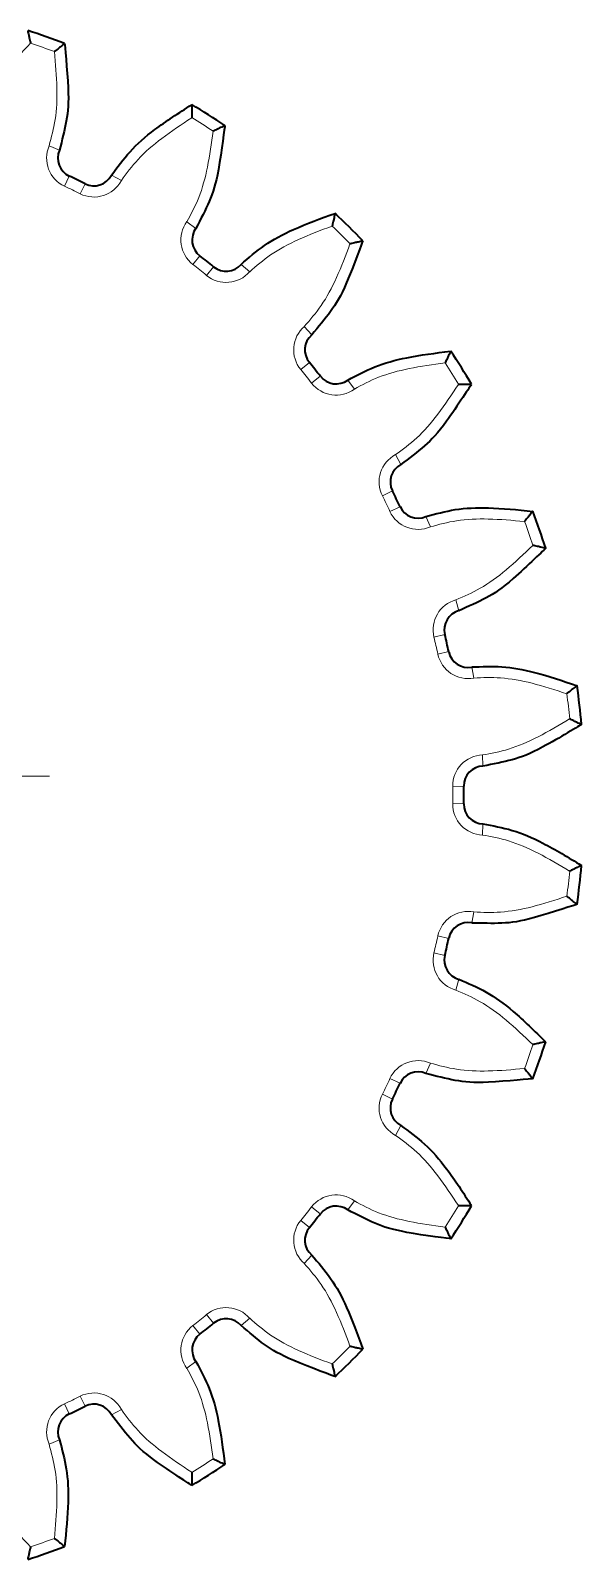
# Model space of a CAD drawing. Header units: inches. Extents: x 0 to 11, y 0 to 8.5.
# Drawn here: x 3.432 to 3.924, y 2.506 to 3.872 of the extents above; entities that cross this region are included whole.
import ezdxf

# ---------------------------------------------------------------- set-up
doc = ezdxf.new("R2010")
doc.units = ezdxf.units.IN
doc.header["$LTSCALE"] = 0.5
doc.header["$MEASUREMENT"] = 0
doc.linetypes.add('CENTER', pattern=[0.72, 0.45, -0.09, 0.09, -0.09])
for name, color, linetype, lineweight in [('CENTERMARKS', 7, 'Continuous', 13), ('TANGENT_LINES', 7, 'Continuous', 15), ('Visible', 7, 'Continuous', 40)]:
    doc.layers.add(name, color=color, linetype=linetype, lineweight=lineweight)

msp = doc.modelspace()

# ---------------------------------------------------------------- linework, layer by layer
at = {"layer": 'CENTERMARKS', "linetype": 'CENTER'}
msp.add_line((3.299, 3.2059), (3.449, 3.2059), dxfattribs=at)
at = {"layer": 'TANGENT_LINES'}
for p, q in [((3.4578, 3.7654), (3.4486, 3.7694)), ((3.4666, 3.7423), (3.4624, 3.7332)), ((3.4808, 3.7355), (3.4763, 3.7265)), ((3.5044, 3.743), (3.5132, 3.7383)), ((3.5798, 3.6956), (3.5717, 3.7015)), ((3.5833, 3.6711), (3.5771, 3.6632)), ((3.6202, 3.6634), (3.6278, 3.6568)), ((3.5955, 3.6613), (3.5892, 3.6536)), ((3.6832, 3.6004), (3.6766, 3.608)), ((3.6811, 3.5757), (3.6734, 3.5694)), ((3.6909, 3.5635), (3.683, 3.5573)), ((3.7154, 3.56), (3.7213, 3.5519)), ((3.7628, 3.4846), (3.7581, 3.4934)), ((3.7553, 3.461), (3.7463, 3.4565)), ((3.7621, 3.4468), (3.753, 3.4426)), ((3.7852, 3.438), (3.7892, 3.4288)), ((3.8147, 3.3539), (3.812, 3.3636)), ((3.8021, 3.3326), (3.7924, 3.3303)), ((3.8056, 3.3173), (3.7958, 3.3152)), ((3.8262, 3.3036), (3.828, 3.2937)), ((3.8361, 3.215), (3.8357, 3.225)), ((3.8191, 3.1971), (3.8091, 3.1969)), ((3.8191, 3.1813), (3.8091, 3.1815)), ((3.8361, 3.1634), (3.8357, 3.1534)), ((3.8262, 3.0748), (3.828, 3.0847)), ((3.8056, 3.0611), (3.7958, 3.0632)), ((3.8021, 3.0458), (3.7924, 3.0481)), ((3.8147, 3.0245), (3.812, 3.0148)), ((3.7892, 2.9496), (3.7852, 2.9404)), ((3.753, 2.9358), (3.7621, 2.9316)), ((3.7463, 2.9219), (3.7553, 2.9174)), ((3.7581, 2.885), (3.7628, 2.8938)), ((3.683, 2.8211), (3.6909, 2.8149)), ((3.7213, 2.8265), (3.7154, 2.8184)), ((3.6734, 2.809), (3.6811, 2.8027)), ((3.6766, 2.7704), (3.6832, 2.778)), ((3.5892, 2.7248), (3.5955, 2.7171)), ((3.6278, 2.7216), (3.6202, 2.715)), ((3.5771, 2.7152), (3.5833, 2.7073)), ((3.5717, 2.6769), (3.5798, 2.6828)), ((3.4763, 2.6519), (3.4808, 2.6429)), ((3.4624, 2.6452), (3.4666, 2.6361)), ((3.5132, 2.6401), (3.5044, 2.6354)), ((3.4486, 2.609), (3.4578, 2.613))]:
    msp.add_line(p, q, dxfattribs=at)
for centre, radius, start, end in [((3.209, 3.1892), 0.7079, 69.8013, 71.6273), ((3.209, 3.1892), 0.7079, 56.9442, 58.7701), ((3.4742, 3.7584), 0.0278, 156.754, 245.0231), ((3.209, 3.1892), 0.6002, 63.5484, 65.0231), ((3.4887, 3.7514), 0.0278, 243.5484, 331.8174), ((3.5942, 3.6852), 0.0278, 143.8968, 232.1659), ((3.209, 3.1892), 0.7079, 44.087, 45.913), ((3.209, 3.1892), 0.6002, 50.6912, 52.1659), ((3.6068, 3.6751), 0.0278, 230.6912, 318.9603), ((3.6949, 3.587), 0.0278, 131.0397, 219.3088), ((3.209, 3.1892), 0.6002, 37.8341, 39.3088), ((3.209, 3.1892), 0.7079, 31.2299, 33.0558), ((3.705, 3.5744), 0.0278, 217.8341, 306.1032), ((3.7712, 3.4689), 0.0278, 118.1826, 206.4516), ((3.209, 3.1892), 0.6002, 24.9769, 26.4516), ((3.7782, 3.4544), 0.0278, 204.9769, 293.246), ((3.209, 3.1892), 0.7079, 18.3727, 20.1987), ((3.8194, 3.3368), 0.0278, 105.3254, 193.5945), ((3.209, 3.1892), 0.6002, 12.1198, 13.5945), ((3.823, 3.321), 0.0278, 192.1198, 280.3889), ((3.209, 3.1892), 0.7079, 5.5156, 7.3416), ((3.8369, 3.1973), 0.0278, 92.4683, 180.7374), ((3.209, 3.1892), 0.6002, 359.2626, 0.7374), ((3.8369, 3.1811), 0.0278, 179.2626, 267.5317), ((3.209, 3.1892), 0.7079, 352.6584, 354.4844), ((3.823, 3.0574), 0.0278, 79.6111, 167.8802), ((3.209, 3.1892), 0.6002, 346.4055, 347.8802), ((3.8194, 3.0416), 0.0278, 166.4055, 254.6746), ((3.209, 3.1892), 0.7079, 339.8013, 341.6273), ((3.7782, 2.924), 0.0278, 66.754, 155.0231), ((3.209, 3.1892), 0.6002, 333.5484, 335.0231), ((3.7712, 2.9095), 0.0278, 153.5484, 241.8174), ((3.705, 2.804), 0.0278, 53.8968, 142.1659), ((3.209, 3.1892), 0.6002, 320.6912, 322.1659), ((3.209, 3.1892), 0.7079, 326.9442, 328.7701), ((3.6949, 2.7914), 0.0278, 140.6912, 228.9603), ((3.209, 3.1892), 0.6002, 307.8341, 309.3088), ((3.6068, 2.7033), 0.0278, 41.0397, 129.3088), ((3.5942, 2.6932), 0.0278, 127.8341, 216.1032), ((3.209, 3.1892), 0.7079, 314.087, 315.913), ((3.209, 3.1892), 0.6002, 294.9769, 296.4516), ((3.4887, 2.627), 0.0278, 28.1826, 116.4516), ((3.4742, 2.62), 0.0278, 114.9769, 203.246), ((3.209, 3.1892), 0.7079, 301.2299, 303.0558), ((3.209, 3.1892), 0.7079, 288.3727, 290.1987)]:
    msp.add_arc(centre, radius, start, end, dxfattribs=at)
for points, knots in [([(3.4321, 3.861), (3.4245, 3.8531), (3.4099, 3.8377), (3.393, 3.8146), (3.3865, 3.7995), (3.3834, 3.7922)], [0, 0, 0, 0, 0.357766, 0.692421, 1, 1, 1, 1]), ([(3.4486, 3.7694), (3.4507, 3.777), (3.4551, 3.7929), (3.4563, 3.8215), (3.4544, 3.8426), (3.4534, 3.8535)], [0, 0, 0, 0, 0.307579, 0.642234, 1, 1, 1, 1]), ([(3.576, 3.7945), (3.5669, 3.7884), (3.5492, 3.7768), (3.5275, 3.758), (3.5178, 3.7447), (3.5132, 3.7383)], [0, 0, 0, 0, 0.357766, 0.692421, 1, 1, 1, 1]), ([(3.5717, 3.7015), (3.5755, 3.7085), (3.5833, 3.723), (3.5908, 3.7506), (3.5936, 3.7716), (3.5951, 3.7825)], [0, 0, 0, 0, 0.307579, 0.642234, 1, 1, 1, 1]), ([(3.7015, 3.6976), (3.6912, 3.6938), (3.6714, 3.6863), (3.6461, 3.6728), (3.6337, 3.662), (3.6278, 3.6568)], [0, 0, 0, 0, 0.357766, 0.692421, 1, 1, 1, 1]), ([(3.6766, 3.608), (3.6818, 3.6139), (3.6926, 3.6263), (3.7061, 3.6516), (3.7136, 3.6714), (3.7174, 3.6817)], [0, 0, 0, 0, 0.307579, 0.642234, 1, 1, 1, 1]), ([(3.8023, 3.5753), (3.7914, 3.5738), (3.7704, 3.571), (3.7428, 3.5635), (3.7283, 3.5557), (3.7213, 3.5519)], [0, 0, 0, 0, 0.357766, 0.692421, 1, 1, 1, 1]), ([(3.7581, 3.4934), (3.7645, 3.498), (3.7778, 3.5077), (3.7966, 3.5294), (3.8082, 3.5471), (3.8143, 3.5562)], [0, 0, 0, 0, 0.307579, 0.642234, 1, 1, 1, 1]), ([(3.8733, 3.4336), (3.8624, 3.4346), (3.8413, 3.4365), (3.8127, 3.4353), (3.7968, 3.4309), (3.7892, 3.4288)], [0, 0, 0, 0, 0.357766, 0.692421, 1, 1, 1, 1]), ([(3.812, 3.3636), (3.8193, 3.3667), (3.8344, 3.3732), (3.8575, 3.3901), (3.8729, 3.4047), (3.8808, 3.4123)], [0, 0, 0, 0, 0.307579, 0.642234, 1, 1, 1, 1]), ([(3.9111, 3.2797), (3.9006, 3.283), (3.8805, 3.2896), (3.8523, 3.2948), (3.8358, 3.2941), (3.828, 3.2937)], [0, 0, 0, 0, 0.357766, 0.692421, 1, 1, 1, 1]), ([(3.8357, 3.225), (3.8435, 3.2264), (3.8596, 3.2294), (3.886, 3.2408), (3.9042, 3.2516), (3.9136, 3.2572)], [0, 0, 0, 0, 0.307579, 0.642234, 1, 1, 1, 1]), ([(3.9136, 3.1212), (3.9042, 3.1268), (3.886, 3.1376), (3.8596, 3.149), (3.8435, 3.152), (3.8357, 3.1534)], [0, 0, 0, 0, 0.357766, 0.692421, 1, 1, 1, 1]), ([(3.828, 3.0847), (3.8358, 3.0843), (3.8523, 3.0836), (3.8805, 3.0888), (3.9006, 3.0954), (3.9111, 3.0987)], [0, 0, 0, 0, 0.307579, 0.642234, 1, 1, 1, 1]), ([(3.8808, 2.9661), (3.8729, 2.9737), (3.8575, 2.9883), (3.8344, 3.0052), (3.8193, 3.0117), (3.812, 3.0148)], [0, 0, 0, 0, 0.357766, 0.692421, 1, 1, 1, 1]), ([(3.7892, 2.9496), (3.7968, 2.9475), (3.8127, 2.9431), (3.8413, 2.9419), (3.8624, 2.9438), (3.8733, 2.9448)], [0, 0, 0, 0, 0.307579, 0.642234, 1, 1, 1, 1]), ([(3.8143, 2.8222), (3.8082, 2.8313), (3.7966, 2.849), (3.7778, 2.8707), (3.7645, 2.8804), (3.7581, 2.885)], [0, 0, 0, 0, 0.357766, 0.692421, 1, 1, 1, 1]), ([(3.7213, 2.8265), (3.7283, 2.8227), (3.7428, 2.8149), (3.7704, 2.8074), (3.7914, 2.8046), (3.8023, 2.8031)], [0, 0, 0, 0, 0.307579, 0.642234, 1, 1, 1, 1]), ([(3.7174, 2.6967), (3.7136, 2.707), (3.7061, 2.7268), (3.6926, 2.7521), (3.6818, 2.7645), (3.6766, 2.7704)], [0, 0, 0, 0, 0.357766, 0.692421, 1, 1, 1, 1]), ([(3.6278, 2.7216), (3.6337, 2.7164), (3.6461, 2.7056), (3.6714, 2.6921), (3.6912, 2.6846), (3.7015, 2.6808)], [0, 0, 0, 0, 0.307579, 0.642234, 1, 1, 1, 1]), ([(3.5951, 2.5959), (3.5936, 2.6068), (3.5908, 2.6278), (3.5833, 2.6554), (3.5755, 2.6699), (3.5717, 2.6769)], [0, 0, 0, 0, 0.357766, 0.692421, 1, 1, 1, 1]), ([(3.5132, 2.6401), (3.5178, 2.6337), (3.5275, 2.6204), (3.5492, 2.6016), (3.5669, 2.59), (3.576, 2.5839)], [0, 0, 0, 0, 0.307579, 0.642234, 1, 1, 1, 1]), ([(3.4534, 2.5249), (3.4544, 2.5358), (3.4563, 2.5569), (3.4551, 2.5855), (3.4507, 2.6014), (3.4486, 2.609)], [0, 0, 0, 0, 0.357766, 0.692421, 1, 1, 1, 1]), ([(3.3834, 2.5862), (3.3865, 2.5789), (3.393, 2.5638), (3.4099, 2.5407), (3.4245, 2.5253), (3.4321, 2.5174)], [0, 0, 0, 0, 0.307579, 0.642234, 1, 1, 1, 1])]:
    msp.add_open_spline(points, degree=3, knots=knots, dxfattribs=at)
at = {"layer": 'Visible'}
for centre, radius, start, end in [((3.209, 3.1892), 0.7179, 69.3186, 72.11), ((3.209, 3.1892), 0.7179, 56.4615, 59.2528), ((3.4742, 3.7584), 0.0178, 156.754, 245.0231), ((3.209, 3.1892), 0.6102, 63.5484, 65.0231), ((3.4887, 3.7514), 0.0178, 243.5484, 331.8174), ((3.209, 3.1892), 0.7179, 43.6043, 46.3957), ((3.5942, 3.6852), 0.0178, 143.8968, 232.1659), ((3.209, 3.1892), 0.6102, 50.6912, 52.1659), ((3.6068, 3.6751), 0.0178, 230.6912, 318.9603), ((3.6949, 3.587), 0.0178, 131.0397, 219.3088), ((3.209, 3.1892), 0.7179, 30.7472, 33.5385), ((3.209, 3.1892), 0.6102, 37.8341, 39.3088), ((3.705, 3.5744), 0.0178, 217.8341, 306.1032), ((3.7712, 3.4689), 0.0178, 118.1826, 206.4516), ((3.209, 3.1892), 0.6102, 24.9769, 26.4516), ((3.7782, 3.4544), 0.0178, 204.9769, 293.246), ((3.209, 3.1892), 0.7179, 17.89, 20.6814), ((3.8194, 3.3368), 0.0178, 105.3254, 193.5945), ((3.209, 3.1892), 0.6102, 12.1198, 13.5945), ((3.823, 3.321), 0.0178, 192.1198, 280.3889), ((3.209, 3.1892), 0.7179, 5.0329, 7.8242), ((3.8369, 3.1973), 0.0178, 92.4683, 180.7374), ((3.209, 3.1892), 0.6102, 359.2626, 0.7374), ((3.8369, 3.1811), 0.0178, 179.2626, 267.5317), ((3.209, 3.1892), 0.7179, 352.1758, 354.9671), ((3.823, 3.0574), 0.0178, 79.6111, 167.8802), ((3.209, 3.1892), 0.6102, 346.4055, 347.8802), ((3.8194, 3.0416), 0.0178, 166.4055, 254.6746), ((3.209, 3.1892), 0.7179, 339.3186, 342.11), ((3.7782, 2.924), 0.0178, 66.754, 155.0231), ((3.209, 3.1892), 0.6102, 333.5484, 335.0231), ((3.7712, 2.9095), 0.0178, 153.5484, 241.8174), ((3.209, 3.1892), 0.6102, 320.6912, 322.1659), ((3.705, 2.804), 0.0178, 53.8968, 142.1659), ((3.209, 3.1892), 0.7179, 326.4615, 329.2528), ((3.6949, 2.7914), 0.0178, 140.6912, 228.9603), ((3.6068, 2.7033), 0.0178, 41.0397, 129.3088), ((3.5942, 2.6932), 0.0178, 127.8341, 216.1032), ((3.209, 3.1892), 0.6102, 307.8341, 309.3088), ((3.209, 3.1892), 0.7179, 313.6043, 316.3957), ((3.209, 3.1892), 0.6102, 294.9769, 296.4516), ((3.4887, 2.627), 0.0178, 28.1826, 116.4516), ((3.4742, 2.62), 0.0178, 114.9769, 203.246), ((3.209, 3.1892), 0.7179, 300.7472, 303.5385), ((3.209, 3.1892), 0.7179, 287.89, 290.6814)]:
    msp.add_arc(centre, radius, start, end, dxfattribs=at)
for points, knots in [([(3.4295, 3.8723), (3.4296, 3.8722), (3.4296, 3.8718), (3.43, 3.8703), (3.4305, 3.868), (3.4311, 3.8653), (3.4321, 3.8612), (3.4321, 3.861), (3.4321, 3.861)], [0, 0, 0, 0, 0.095038, 0.254042, 0.453663, 0.689235, 0.952112, 1, 1, 1, 1]), ([(3.4625, 3.8608), (3.4624, 3.8607), (3.4621, 3.8604), (3.4609, 3.8595), (3.4591, 3.858), (3.4569, 3.8563), (3.4536, 3.8536), (3.4534, 3.8535), (3.4534, 3.8535)], [0, 0, 0, 0, 0.095038, 0.254042, 0.453663, 0.689235, 0.952112, 1, 1, 1, 1]), ([(3.4625, 3.8608), (3.4625, 3.8608), (3.4625, 3.8608), (3.467, 3.8164), (3.465, 3.7929), (3.4602, 3.7744), (3.4578, 3.7654)], [0, 0, 0, 0, 0.002862, 0.373902, 0.695203, 1, 1, 1, 1]), ([(3.5044, 3.743), (3.5096, 3.7502), (3.5204, 3.7651), (3.543, 3.7848), (3.5645, 3.7987), (3.576, 3.8061)], [0, 0, 0, 0, 0.305668, 0.627889, 1, 1, 1, 1]), ([(3.576, 3.8061), (3.576, 3.806), (3.576, 3.8056), (3.576, 3.8041), (3.576, 3.8017), (3.576, 3.799), (3.576, 3.7947), (3.576, 3.7945), (3.576, 3.7945)], [0, 0, 0, 0, 0.095038, 0.254042, 0.453663, 0.689235, 0.952112, 1, 1, 1, 1]), ([(3.6056, 3.7875), (3.6056, 3.7875), (3.6056, 3.7875), (3.6001, 3.7433), (3.5929, 3.7208), (3.5841, 3.7039), (3.5798, 3.6956)], [0, 0, 0, 0, 0.002862, 0.373902, 0.695203, 1, 1, 1, 1]), ([(3.6056, 3.7875), (3.6055, 3.7875), (3.6051, 3.7873), (3.6037, 3.7866), (3.6016, 3.7856), (3.5991, 3.7844), (3.5953, 3.7826), (3.5951, 3.7825), (3.5951, 3.7825)], [0, 0, 0, 0, 0.095038, 0.254042, 0.453663, 0.689235, 0.952112, 1, 1, 1, 1]), ([(3.6202, 3.6634), (3.6269, 3.6693), (3.6407, 3.6813), (3.6672, 3.6956), (3.6912, 3.7043), (3.7041, 3.709)], [0, 0, 0, 0, 0.305668, 0.627889, 1, 1, 1, 1]), ([(3.7041, 3.709), (3.7041, 3.7089), (3.704, 3.7085), (3.7036, 3.707), (3.7031, 3.7047), (3.7025, 3.702), (3.7015, 3.6978), (3.7015, 3.6977), (3.7015, 3.6976)], [0, 0, 0, 0, 0.095038, 0.254042, 0.453663, 0.689235, 0.952112, 1, 1, 1, 1]), ([(3.7288, 3.6843), (3.7288, 3.6843), (3.7288, 3.6842), (3.7135, 3.6424), (3.7015, 3.622), (3.6892, 3.6075), (3.6832, 3.6004)], [0, 0, 0, 0, 0.002862, 0.373902, 0.695203, 1, 1, 1, 1]), ([(3.7288, 3.6843), (3.7287, 3.6843), (3.7283, 3.6842), (3.7268, 3.6838), (3.7245, 3.6833), (3.7218, 3.6827), (3.7176, 3.6817), (3.7175, 3.6817), (3.7174, 3.6817)], [0, 0, 0, 0, 0.095038, 0.254042, 0.453663, 0.689235, 0.952112, 1, 1, 1, 1]), ([(3.7154, 3.56), (3.7233, 3.5642), (3.7394, 3.5729), (3.7684, 3.5809), (3.7938, 3.5841), (3.8073, 3.5858)], [0, 0, 0, 0, 0.305668, 0.627889, 1, 1, 1, 1]), ([(3.8073, 3.5858), (3.8073, 3.5857), (3.8071, 3.5853), (3.8064, 3.5839), (3.8054, 3.5818), (3.8042, 3.5793), (3.8024, 3.5755), (3.8023, 3.5753), (3.8023, 3.5753)], [0, 0, 0, 0, 0.095038, 0.254042, 0.453663, 0.689235, 0.952112, 1, 1, 1, 1]), ([(3.8259, 3.5562), (3.8259, 3.5562), (3.8259, 3.5562), (3.8017, 3.5187), (3.7855, 3.5016), (3.7702, 3.4901), (3.7628, 3.4846)], [0, 0, 0, 0, 0.002862, 0.373902, 0.695203, 1, 1, 1, 1]), ([(3.8259, 3.5562), (3.8258, 3.5562), (3.8254, 3.5562), (3.8239, 3.5562), (3.8215, 3.5562), (3.8188, 3.5562), (3.8145, 3.5562), (3.8143, 3.5562), (3.8143, 3.5562)], [0, 0, 0, 0, 0.095038, 0.254042, 0.453663, 0.689235, 0.952112, 1, 1, 1, 1]), ([(3.7852, 3.438), (3.7938, 3.4404), (3.8115, 3.4453), (3.8415, 3.4466), (3.867, 3.4441), (3.8806, 3.4427)], [0, 0, 0, 0, 0.305668, 0.627889, 1, 1, 1, 1]), ([(3.8806, 3.4427), (3.8805, 3.4426), (3.8802, 3.4423), (3.8793, 3.4411), (3.8778, 3.4393), (3.8761, 3.4371), (3.8734, 3.4338), (3.8733, 3.4336), (3.8733, 3.4336)], [0, 0, 0, 0, 0.095038, 0.254042, 0.453663, 0.689235, 0.952112, 1, 1, 1, 1]), ([(3.8921, 3.4097), (3.8921, 3.4097), (3.8921, 3.4097), (3.8602, 3.3786), (3.8406, 3.3654), (3.8231, 3.3577), (3.8147, 3.3539)], [0, 0, 0, 0, 0.002862, 0.373902, 0.695203, 1, 1, 1, 1]), ([(3.8921, 3.4097), (3.892, 3.4098), (3.8916, 3.4098), (3.8901, 3.4102), (3.8878, 3.4107), (3.8851, 3.4113), (3.881, 3.4123), (3.8808, 3.4123), (3.8808, 3.4123)], [0, 0, 0, 0, 0.095038, 0.254042, 0.453663, 0.689235, 0.952112, 1, 1, 1, 1]), ([(3.8262, 3.3036), (3.8351, 3.304), (3.8534, 3.3048), (3.883, 3.2994), (3.9072, 3.2913), (3.9202, 3.2869)], [0, 0, 0, 0, 0.305668, 0.627889, 1, 1, 1, 1]), ([(3.9202, 3.2869), (3.9201, 3.2868), (3.9197, 3.2866), (3.9185, 3.2856), (3.9167, 3.2842), (3.9145, 3.2824), (3.9112, 3.2798), (3.9111, 3.2797), (3.9111, 3.2797)], [0, 0, 0, 0, 0.095038, 0.254042, 0.453663, 0.689235, 0.952112, 1, 1, 1, 1]), ([(3.9241, 3.2522), (3.9241, 3.2522), (3.9241, 3.2522), (3.886, 3.2289), (3.8639, 3.2205), (3.8452, 3.2168), (3.8361, 3.215)], [0, 0, 0, 0, 0.002862, 0.373902, 0.695203, 1, 1, 1, 1]), ([(3.9241, 3.2522), (3.924, 3.2522), (3.9236, 3.2524), (3.9222, 3.2531), (3.9201, 3.2541), (3.9176, 3.2553), (3.9138, 3.2571), (3.9136, 3.2572), (3.9136, 3.2572)], [0, 0, 0, 0, 0.095038, 0.254042, 0.453663, 0.689235, 0.952112, 1, 1, 1, 1]), ([(3.8361, 3.1634), (3.8449, 3.1618), (3.8629, 3.1585), (3.8906, 3.1467), (3.9124, 3.1334), (3.9241, 3.1262)], [0, 0, 0, 0, 0.305668, 0.627889, 1, 1, 1, 1]), ([(3.9241, 3.1262), (3.924, 3.1262), (3.9236, 3.126), (3.9222, 3.1253), (3.9201, 3.1243), (3.9176, 3.1231), (3.9138, 3.1213), (3.9136, 3.1212), (3.9136, 3.1212)], [0, 0, 0, 0, 0.095038, 0.254042, 0.453663, 0.689235, 0.952112, 1, 1, 1, 1]), ([(3.9202, 3.0915), (3.9202, 3.0915), (3.9201, 3.0915), (3.8779, 3.0773), (3.8545, 3.074), (3.8354, 3.0746), (3.8262, 3.0748)], [0, 0, 0, 0, 0.002862, 0.373902, 0.695203, 1, 1, 1, 1]), ([(3.9202, 3.0915), (3.9201, 3.0916), (3.9197, 3.0918), (3.9185, 3.0928), (3.9167, 3.0942), (3.9145, 3.096), (3.9112, 3.0986), (3.9111, 3.0987), (3.9111, 3.0987)], [0, 0, 0, 0, 0.095038, 0.254042, 0.453663, 0.689235, 0.952112, 1, 1, 1, 1]), ([(3.8147, 3.0245), (3.8229, 3.021), (3.8397, 3.0138), (3.864, 2.9961), (3.8823, 2.9782), (3.8921, 2.9687)], [0, 0, 0, 0, 0.305668, 0.627889, 1, 1, 1, 1]), ([(3.8921, 2.9687), (3.892, 2.9686), (3.8916, 2.9686), (3.8901, 2.9682), (3.8878, 2.9677), (3.8851, 2.9671), (3.881, 2.9661), (3.8808, 2.9661), (3.8808, 2.9661)], [0, 0, 0, 0, 0.095038, 0.254042, 0.453663, 0.689235, 0.952112, 1, 1, 1, 1]), ([(3.8806, 2.9357), (3.8806, 2.9357), (3.8806, 2.9357), (3.8362, 2.9312), (3.8127, 2.9332), (3.7942, 2.938), (3.7852, 2.9404)], [0, 0, 0, 0, 0.002862, 0.373902, 0.695203, 1, 1, 1, 1]), ([(3.8733, 2.9448), (3.8733, 2.9448), (3.8734, 2.9446), (3.8761, 2.9413), (3.8778, 2.9391), (3.8793, 2.9373), (3.8802, 2.9361), (3.8805, 2.9358), (3.8806, 2.9357)], [0, 0, 0, 0, 0.047888, 0.310765, 0.546337, 0.745958, 0.904962, 1, 1, 1, 1]), ([(3.7628, 2.8938), (3.77, 2.8886), (3.7849, 2.8778), (3.8046, 2.8552), (3.8185, 2.8337), (3.8259, 2.8222)], [0, 0, 0, 0, 0.305668, 0.627889, 1, 1, 1, 1]), ([(3.8073, 2.7926), (3.8073, 2.7926), (3.8073, 2.7926), (3.7631, 2.7981), (3.7406, 2.8053), (3.7237, 2.8141), (3.7154, 2.8184)], [0, 0, 0, 0, 0.002862, 0.373902, 0.695203, 1, 1, 1, 1]), ([(3.8143, 2.8222), (3.8143, 2.8222), (3.8145, 2.8222), (3.8188, 2.8222), (3.8215, 2.8222), (3.8239, 2.8222), (3.8254, 2.8222), (3.8258, 2.8222), (3.8259, 2.8222)], [0, 0, 0, 0, 0.047888, 0.310765, 0.546337, 0.745958, 0.904962, 1, 1, 1, 1]), ([(3.8023, 2.8031), (3.8023, 2.8031), (3.8024, 2.8029), (3.8042, 2.7991), (3.8054, 2.7966), (3.8064, 2.7945), (3.8071, 2.7931), (3.8073, 2.7927), (3.8073, 2.7926)], [0, 0, 0, 0, 0.047888, 0.310765, 0.546337, 0.745958, 0.904962, 1, 1, 1, 1]), ([(3.6832, 2.778), (3.6891, 2.7713), (3.7011, 2.7575), (3.7154, 2.731), (3.7241, 2.707), (3.7288, 2.6941)], [0, 0, 0, 0, 0.305668, 0.627889, 1, 1, 1, 1]), ([(3.7041, 2.6694), (3.7041, 2.6694), (3.704, 2.6694), (3.6622, 2.6847), (3.6418, 2.6967), (3.6273, 2.709), (3.6202, 2.715)], [0, 0, 0, 0, 0.002862, 0.373902, 0.695203, 1, 1, 1, 1]), ([(3.7174, 2.6967), (3.7175, 2.6967), (3.7176, 2.6967), (3.7218, 2.6957), (3.7245, 2.6951), (3.7268, 2.6946), (3.7283, 2.6942), (3.7287, 2.6941), (3.7288, 2.6941)], [0, 0, 0, 0, 0.047888, 0.310765, 0.546337, 0.745958, 0.904962, 1, 1, 1, 1]), ([(3.5798, 2.6828), (3.584, 2.6749), (3.5927, 2.6588), (3.6007, 2.6298), (3.6039, 2.6044), (3.6056, 2.5909)], [0, 0, 0, 0, 0.305668, 0.627889, 1, 1, 1, 1]), ([(3.7015, 2.6808), (3.7015, 2.6807), (3.7015, 2.6806), (3.7025, 2.6764), (3.7031, 2.6737), (3.7036, 2.6714), (3.704, 2.6699), (3.7041, 2.6695), (3.7041, 2.6694)], [0, 0, 0, 0, 0.047888, 0.310765, 0.546337, 0.745958, 0.904962, 1, 1, 1, 1]), ([(3.576, 2.5723), (3.576, 2.5723), (3.576, 2.5723), (3.5385, 2.5965), (3.5214, 2.6127), (3.5099, 2.628), (3.5044, 2.6354)], [0, 0, 0, 0, 0.002862, 0.373902, 0.695203, 1, 1, 1, 1]), ([(3.4578, 2.613), (3.4602, 2.6044), (3.4651, 2.5867), (3.4664, 2.5567), (3.4639, 2.5312), (3.4625, 2.5176)], [0, 0, 0, 0, 0.305668, 0.627889, 1, 1, 1, 1]), ([(3.576, 2.5839), (3.576, 2.5839), (3.576, 2.5837), (3.576, 2.5794), (3.576, 2.5767), (3.576, 2.5743), (3.576, 2.5728), (3.576, 2.5724), (3.576, 2.5723)], [0, 0, 0, 0, 0.047888, 0.310765, 0.546337, 0.745958, 0.904962, 1, 1, 1, 1]), ([(3.5951, 2.5959), (3.5951, 2.5959), (3.5953, 2.5958), (3.5991, 2.594), (3.6016, 2.5928), (3.6037, 2.5918), (3.6051, 2.5911), (3.6055, 2.5909), (3.6056, 2.5909)], [0, 0, 0, 0, 0.047888, 0.310765, 0.546337, 0.745958, 0.904962, 1, 1, 1, 1]), ([(3.4321, 2.5174), (3.4321, 2.5174), (3.4321, 2.5172), (3.4311, 2.5131), (3.4305, 2.5104), (3.43, 2.5081), (3.4296, 2.5066), (3.4296, 2.5062), (3.4295, 2.5061)], [0, 0, 0, 0, 0.047888, 0.310765, 0.546337, 0.745958, 0.904962, 1, 1, 1, 1]), ([(3.4534, 2.5249), (3.4534, 2.5249), (3.4536, 2.5248), (3.4569, 2.5221), (3.4591, 2.5204), (3.4609, 2.5189), (3.4621, 2.518), (3.4624, 2.5177), (3.4625, 2.5176)], [0, 0, 0, 0, 0.047888, 0.310765, 0.546337, 0.745958, 0.904962, 1, 1, 1, 1])]:
    msp.add_open_spline(points, degree=3, knots=knots, dxfattribs=at)

doc.saveas('drawing.dxf')
